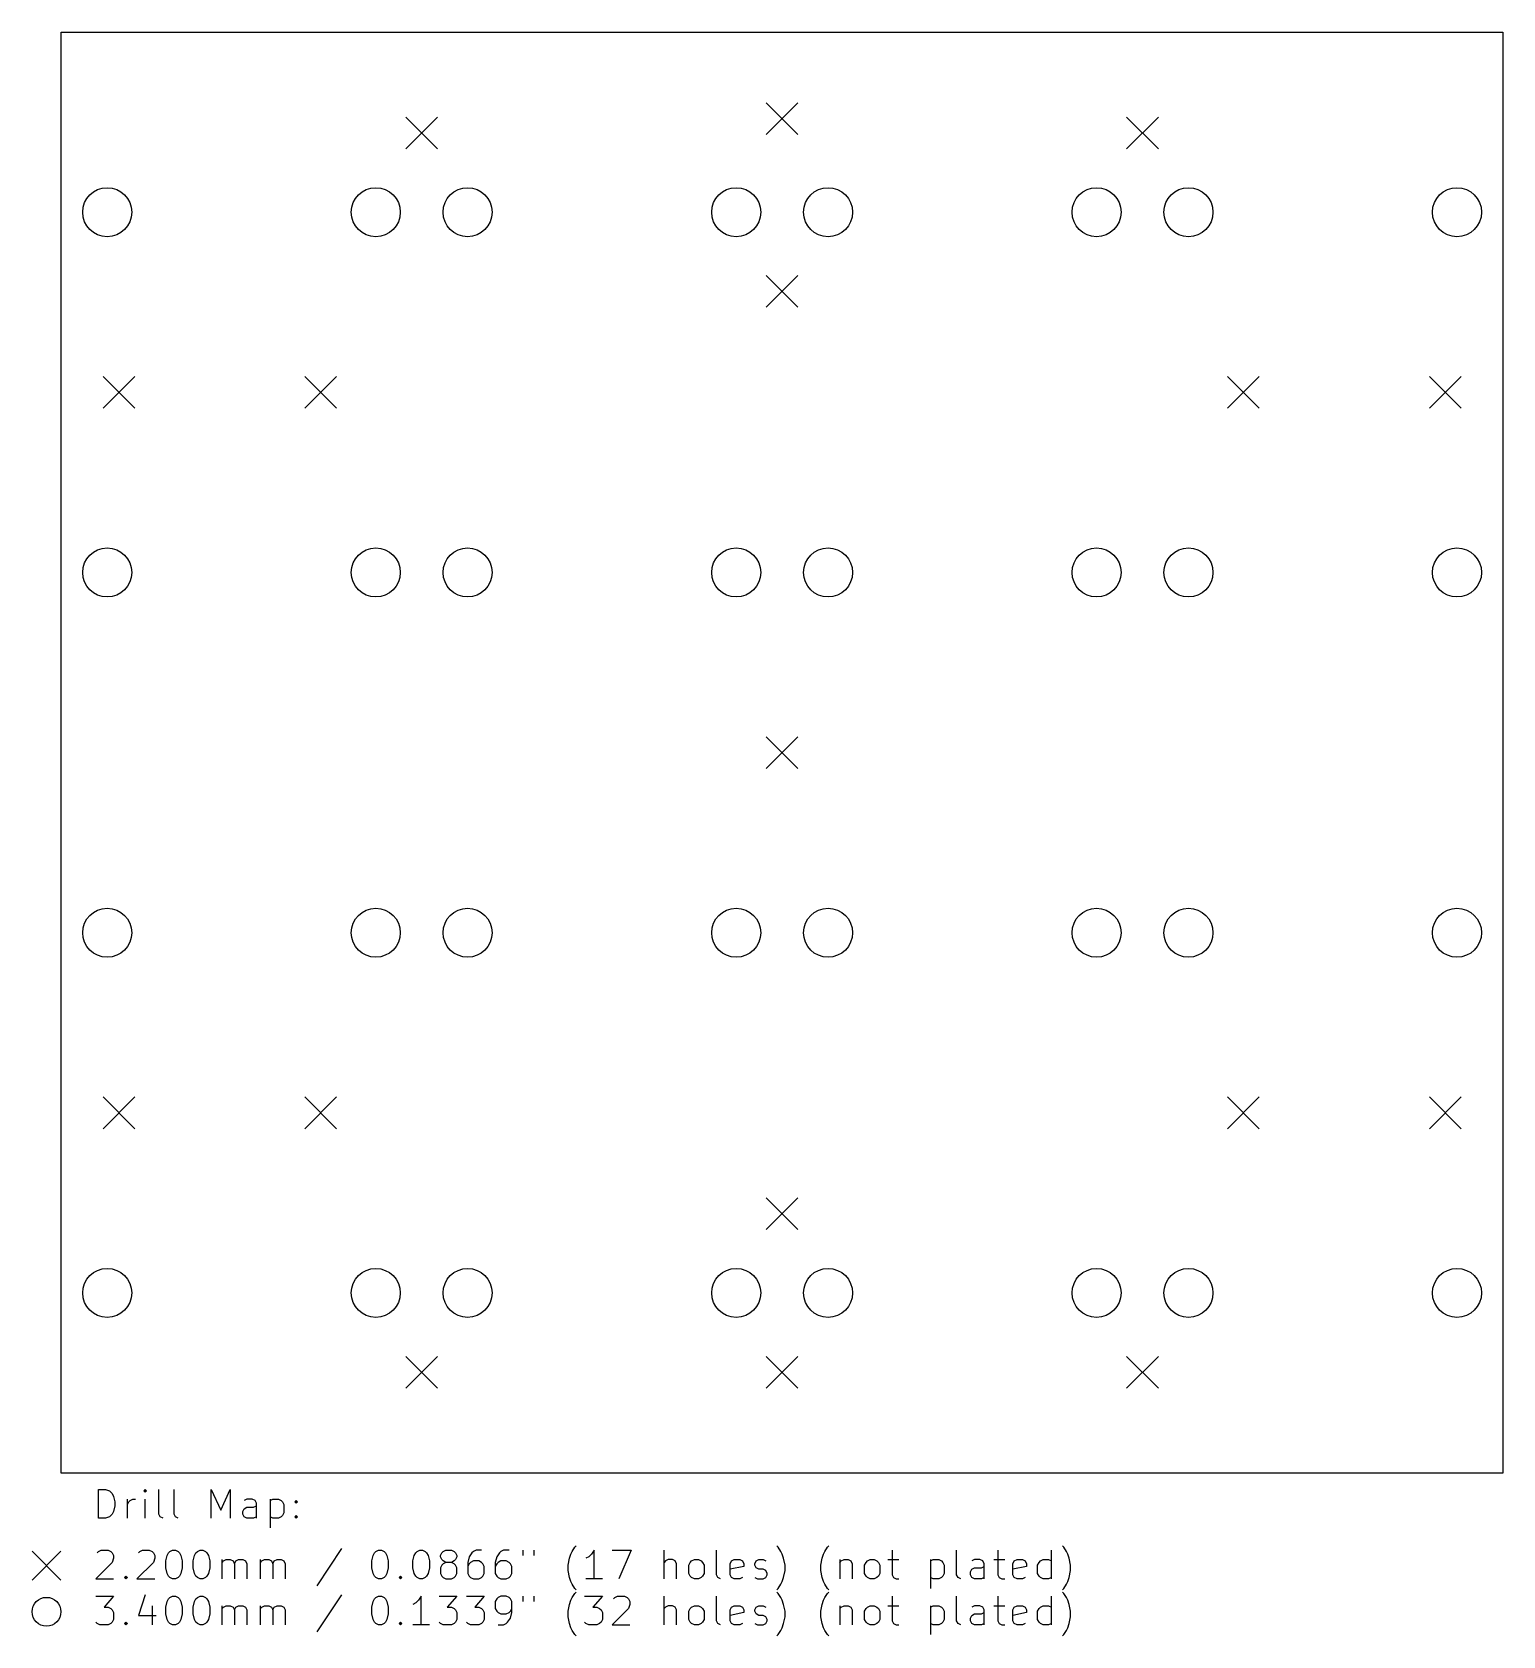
# Model space of a CAD drawing. Extents: x -2 to 100, y -111 to 0.
import ezdxf

# ---------------------------------------------------------------- set-up
doc = ezdxf.new("R2010")
doc.units = 0
doc.layers.add('BLACK', color=7, linetype='CONTINUOUS')

msp = doc.modelspace()

# ---------------------------------------------------------------- linework, layer by layer
at = {"layer": 'BLACK', "linetype": 'CONTINUOUS'}
for p, q in [((0, 0), (100, 0)), ((0, -100), (0, 0)), ((100, 0), (100, -100)), ((48.9, -4.9), (51.1, -7.1)), ((51.1, -4.9), (48.9, -7.1)), ((23.9, -5.9), (26.1, -8.1)), ((26.1, -5.9), (23.9, -8.1)), ((73.9, -5.9), (76.1, -8.1)), ((76.1, -5.9), (73.9, -8.1)), ((48.9, -16.9), (51.1, -19.1)), ((51.1, -16.9), (48.9, -19.1)), ((2.9, -23.9), (5.1, -26.1)), ((5.1, -23.9), (2.9, -26.1)), ((16.9, -23.9), (19.1, -26.1)), ((19.1, -23.9), (16.9, -26.1)), ((80.9, -23.9), (83.1, -26.1)), ((83.1, -23.9), (80.9, -26.1)), ((94.9, -23.9), (97.1, -26.1)), ((97.1, -23.9), (94.9, -26.1)), ((48.9, -48.9), (51.1, -51.1)), ((51.1, -48.9), (48.9, -51.1)), ((2.9, -73.9), (5.1, -76.1)), ((5.1, -73.9), (2.9, -76.1)), ((16.9, -73.9), (19.1, -76.1)), ((19.1, -73.9), (16.9, -76.1)), ((80.9, -73.9), (83.1, -76.1)), ((83.1, -73.9), (80.9, -76.1)), ((94.9, -73.9), (97.1, -76.1)), ((97.1, -73.9), (94.9, -76.1)), ((48.9, -80.9), (51.1, -83.1)), ((51.1, -80.9), (48.9, -83.1)), ((23.9, -91.9), (26.1, -94.1)), ((26.1, -91.9), (23.9, -94.1)), ((48.9, -91.9), (51.1, -94.1)), ((51.1, -91.9), (48.9, -94.1)), ((73.9, -91.9), (76.1, -94.1)), ((76.1, -91.9), (73.9, -94.1)), ((100, -100), (0, -100)), ((2.582768, -103.139838), (2.582768, -101.139838)), ((2.582768, -101.139838), (3.058958, -101.139838)), ((3.058958, -101.139838), (3.344673, -101.235076)), ((3.344673, -101.235076), (3.535149, -101.425552)), ((5.820863, -101.139838), (5.725625, -101.235076)), ((5.725625, -101.235076), (5.820863, -101.330314)), ((5.916101, -101.235076), (5.820863, -101.139838)), ((5.820863, -101.139838), (5.820863, -101.330314)), ((5.820863, -101.330314), (5.916101, -101.235076)), ((6.773244, -102.854123), (6.773244, -101.139838)), ((7.820863, -102.854123), (7.820863, -101.139838)), ((10.392292, -103.139838), (10.392292, -101.139838)), ((10.392292, -101.139838), (11.058959, -102.568409)), ((11.058959, -102.568409), (11.725625, -101.139838)), ((11.725625, -101.139838), (11.725625, -103.139838)), ((3.535149, -101.425552), (3.630387, -101.616028)), ((3.630387, -101.616028), (3.725625, -101.99698)), ((3.725625, -102.282695), (3.630387, -102.663647)), ((3.725625, -101.99698), (3.725625, -102.282695)), ((4.582768, -103.139838), (4.582768, -101.806504)), ((4.582768, -102.187457), (4.678006, -101.99698)), ((4.678006, -101.99698), (4.773244, -101.901742)), ((4.773244, -101.901742), (4.96372, -101.806504)), ((4.96372, -101.806504), (5.154197, -101.806504)), ((5.820863, -103.139838), (5.820863, -101.806504)), ((12.868482, -101.806504), (12.678006, -101.901742)), ((12.678006, -102.473171), (12.868482, -102.377933)), ((13.249435, -101.806504), (12.868482, -101.806504)), ((12.868482, -102.377933), (13.344673, -102.377933)), ((13.439911, -101.901742), (13.249435, -101.806504)), ((13.344673, -102.377933), (13.535149, -102.282695)), ((13.535149, -102.092219), (13.439911, -101.901742)), ((13.535149, -103.139838), (13.535149, -102.092219)), ((14.48753, -101.806504), (14.48753, -103.806504)), ((14.48753, -101.901742), (14.678006, -101.806504)), ((14.678006, -101.806504), (15.058959, -101.806504)), ((15.058959, -101.806504), (15.249435, -101.901742)), ((15.249435, -101.901742), (15.344673, -101.99698)), ((15.344673, -101.99698), (15.439911, -102.187457)), ((15.439911, -102.187457), (15.439911, -102.758885)), ((16.201816, -101.99698), (16.297054, -101.901742)), ((16.297054, -102.092219), (16.201816, -101.99698)), ((16.297054, -101.901742), (16.392292, -101.99698)), ((16.297054, -101.901742), (16.297054, -102.092219)), ((16.392292, -101.99698), (16.297054, -102.092219)), ((3.058958, -103.139838), (2.582768, -103.139838)), ((3.344673, -103.0446), (3.058958, -103.139838)), ((3.535149, -102.854123), (3.344673, -103.0446)), ((3.630387, -102.663647), (3.535149, -102.854123)), ((6.868482, -103.0446), (6.773244, -102.854123)), ((7.058958, -103.139838), (6.868482, -103.0446)), ((7.916101, -103.0446), (7.820863, -102.854123)), ((8.106577, -103.139838), (7.916101, -103.0446)), ((12.582768, -102.663647), (12.678006, -102.473171)), ((12.582768, -102.854123), (12.582768, -102.663647)), ((12.678006, -103.0446), (12.582768, -102.854123)), ((12.868482, -103.139838), (12.678006, -103.0446)), ((13.344673, -103.139838), (12.868482, -103.139838)), ((13.535149, -103.0446), (13.344673, -103.139838)), ((14.678006, -103.139838), (14.48753, -103.0446)), ((15.058959, -103.139838), (14.678006, -103.139838)), ((15.249435, -103.0446), (15.058959, -103.139838)), ((15.344673, -102.949361), (15.249435, -103.0446)), ((15.439911, -102.758885), (15.344673, -102.949361)), ((16.201816, -103.0446), (16.297054, -102.949361)), ((16.297054, -103.139838), (16.201816, -103.0446)), ((16.297054, -102.949361), (16.392292, -103.0446)), ((16.297054, -102.949361), (16.297054, -103.139838)), ((16.392292, -103.0446), (16.297054, -103.139838)), ((-2.025, -105.425), (-0.025, -107.425)), ((-0.025, -105.425), (-2.025, -107.425)), ((2.48753, -105.530314), (2.582768, -105.435076)), ((2.582768, -105.435076), (2.773244, -105.339838)), ((2.773244, -105.339838), (3.249435, -105.339838)), ((3.249435, -105.339838), (3.439911, -105.435076)), ((3.439911, -105.435076), (3.535149, -105.530314)), ((3.535149, -105.530314), (3.630387, -105.72079)), ((3.630387, -105.72079), (3.630387, -105.911266)), ((5.344673, -105.530314), (5.439911, -105.435076)), ((5.439911, -105.435076), (5.630387, -105.339838)), ((5.630387, -105.339838), (6.106578, -105.339838)), ((6.106578, -105.339838), (6.297054, -105.435076)), ((6.297054, -105.435076), (6.392292, -105.530314)), ((6.392292, -105.530314), (6.48753, -105.72079)), ((6.48753, -105.72079), (6.48753, -105.911266)), ((7.249435, -106.101742), (7.344673, -105.72079)), ((7.344673, -105.72079), (7.439911, -105.530314)), ((7.439911, -105.530314), (7.535149, -105.435076)), ((7.535149, -105.435076), (7.725625, -105.339838)), ((7.725625, -105.339838), (7.916102, -105.339838)), ((7.916102, -105.339838), (8.106578, -105.435076)), ((8.106578, -105.435076), (8.201816, -105.530314)), ((8.201816, -105.530314), (8.297054, -105.72079)), ((8.297054, -105.72079), (8.392292, -106.101742)), ((9.154197, -106.101742), (9.249435, -105.72079)), ((9.249435, -105.72079), (9.344673, -105.530314)), ((9.344673, -105.530314), (9.439911, -105.435076)), ((9.439911, -105.435076), (9.630387, -105.339838)), ((9.630387, -105.339838), (9.820864, -105.339838)), ((9.820864, -105.339838), (10.01134, -105.435076)), ((10.01134, -105.435076), (10.106578, -105.530314)), ((10.106578, -105.530314), (10.201816, -105.72079)), ((10.201816, -105.72079), (10.297054, -106.101742)), ((19.439912, -105.2446), (17.725627, -107.816028)), ((21.535151, -106.101742), (21.630389, -105.72079)), ((21.630389, -105.72079), (21.725627, -105.530314)), ((21.725627, -105.530314), (21.820865, -105.435076)), ((21.820865, -105.435076), (22.011341, -105.339838)), ((22.011341, -105.339838), (22.201818, -105.339838)), ((22.201818, -105.339838), (22.392294, -105.435076)), ((22.392294, -105.435076), (22.487532, -105.530314)), ((22.487532, -105.530314), (22.58277, -105.72079)), ((22.58277, -105.72079), (22.678008, -106.101742)), ((24.392294, -106.101742), (24.487532, -105.72079)), ((24.487532, -105.72079), (24.58277, -105.530314)), ((24.58277, -105.530314), (24.678008, -105.435076)), ((24.678008, -105.435076), (24.868484, -105.339838)), ((24.868484, -105.339838), (25.058961, -105.339838)), ((25.058961, -105.339838), (25.249437, -105.435076)), ((25.249437, -105.435076), (25.344675, -105.530314)), ((25.344675, -105.530314), (25.439913, -105.72079)), ((25.439913, -105.72079), (25.535151, -106.101742)), ((26.297056, -105.72079), (26.392294, -105.530314)), ((26.297056, -105.816028), (26.297056, -105.72079)), ((26.392294, -105.530314), (26.487532, -105.435076)), ((26.487532, -105.435076), (26.678008, -105.339838)), ((26.678008, -105.339838), (27.058961, -105.339838)), ((27.058961, -105.339838), (27.249437, -105.435076)), ((27.249437, -105.435076), (27.344675, -105.530314)), ((27.344675, -105.530314), (27.439913, -105.72079)), ((27.439913, -105.72079), (27.439913, -105.816028)), ((28.487532, -105.530314), (28.297056, -105.816028)), ((28.58277, -105.435076), (28.487532, -105.530314)), ((28.773246, -105.339838), (28.58277, -105.435076)), ((29.154199, -105.339838), (28.773246, -105.339838)), ((30.392294, -105.530314), (30.201818, -105.816028)), ((30.487532, -105.435076), (30.392294, -105.530314)), ((30.678008, -105.339838), (30.487532, -105.435076)), ((31.058961, -105.339838), (30.678008, -105.339838)), ((32.011342, -105.339838), (32.011342, -105.72079)), ((32.773247, -105.339838), (32.773247, -105.72079)), ((35.249438, -105.911266), (35.344676, -105.625552)), ((35.344676, -105.625552), (35.439914, -105.435076)), ((35.439914, -105.435076), (35.63039, -105.149361)), ((35.63039, -105.149361), (35.725629, -105.054123)), ((36.773247, -105.625552), (36.582771, -105.816028)), ((36.963723, -105.339838), (36.773247, -105.625552)), ((36.963723, -107.339838), (36.963723, -105.339838)), ((38.201819, -105.339838), (39.535152, -105.339838)), ((39.535152, -105.339838), (38.678009, -107.339838)), ((41.820867, -107.339838), (41.820867, -105.339838)), ((45.439915, -107.054123), (45.439915, -105.339838)), ((49.72563, -105.149361), (49.630392, -105.054123)), ((49.916106, -105.435076), (49.72563, -105.149361)), ((50.011344, -105.625552), (49.916106, -105.435076)), ((50.106582, -105.911266), (50.011344, -105.625552)), ((52.773249, -105.911266), (52.868487, -105.625552)), ((52.868487, -105.625552), (52.963725, -105.435076)), ((52.963725, -105.435076), (53.154201, -105.149361)), ((53.154201, -105.149361), (53.24944, -105.054123)), ((57.630392, -105.339838), (57.630392, -107.054123)), ((62.106583, -107.054123), (62.106583, -105.339838)), ((64.963726, -105.339838), (64.963726, -107.054123)), ((68.678012, -107.339838), (68.678012, -105.339838)), ((69.535155, -105.149361), (69.439917, -105.054123)), ((69.725631, -105.435076), (69.535155, -105.149361)), ((69.820869, -105.625552), (69.725631, -105.435076)), ((69.916107, -105.911266), (69.820869, -105.625552)), ((3.535149, -106.19698), (2.392292, -107.339838)), ((3.630387, -105.911266), (3.535149, -106.19698)), ((6.392292, -106.19698), (5.249435, -107.339838)), ((6.48753, -105.911266), (6.392292, -106.19698)), ((7.249435, -106.577933), (7.249435, -106.101742)), ((7.344673, -106.958885), (7.249435, -106.577933)), ((8.392292, -106.577933), (8.297054, -106.958885)), ((8.392292, -106.101742), (8.392292, -106.577933)), ((9.154197, -106.577933), (9.154197, -106.101742)), ((9.249435, -106.958885), (9.154197, -106.577933)), ((10.297054, -106.577933), (10.201816, -106.958885)), ((10.297054, -106.101742), (10.297054, -106.577933)), ((11.154197, -107.339838), (11.154197, -106.006504)), ((11.154197, -106.19698), (11.249435, -106.101742)), ((11.249435, -106.101742), (11.439911, -106.006504)), ((11.439911, -106.006504), (11.725626, -106.006504)), ((11.725626, -106.006504), (11.916102, -106.101742)), ((11.916102, -106.101742), (12.01134, -106.292219)), ((12.01134, -106.292219), (12.106578, -106.101742)), ((12.01134, -106.292219), (12.01134, -107.339838)), ((12.106578, -106.101742), (12.297054, -106.006504)), ((12.297054, -106.006504), (12.582768, -106.006504)), ((12.582768, -106.006504), (12.773245, -106.101742)), ((12.773245, -106.101742), (12.868483, -106.292219)), ((12.868483, -106.292219), (12.868483, -107.339838)), ((13.820864, -107.339838), (13.820864, -106.006504)), ((13.820864, -106.19698), (13.916102, -106.101742)), ((13.916102, -106.101742), (14.106578, -106.006504)), ((14.106578, -106.006504), (14.392293, -106.006504)), ((14.392293, -106.006504), (14.582769, -106.101742)), ((14.582769, -106.101742), (14.678007, -106.292219)), ((14.678007, -106.292219), (14.773245, -106.101742)), ((14.678007, -106.292219), (14.678007, -107.339838)), ((14.773245, -106.101742), (14.963721, -106.006504)), ((14.963721, -106.006504), (15.249435, -106.006504)), ((15.249435, -106.006504), (15.439912, -106.101742)), ((15.439912, -106.101742), (15.53515, -106.292219)), ((15.53515, -106.292219), (15.53515, -107.339838)), ((21.535151, -106.577933), (21.535151, -106.101742)), ((21.630389, -106.958885), (21.535151, -106.577933)), ((22.678008, -106.577933), (22.58277, -106.958885)), ((22.678008, -106.101742), (22.678008, -106.577933)), ((24.392294, -106.577933), (24.392294, -106.101742)), ((24.487532, -106.958885), (24.392294, -106.577933)), ((25.535151, -106.577933), (25.439913, -106.958885)), ((25.535151, -106.101742), (25.535151, -106.577933)), ((26.392294, -106.006504), (26.297056, -105.816028)), ((26.392294, -106.387457), (26.297056, -106.577933)), ((26.297056, -106.577933), (26.297056, -106.958885)), ((26.487532, -106.101742), (26.392294, -106.006504)), ((26.487532, -106.292219), (26.392294, -106.387457)), ((26.678008, -106.19698), (26.487532, -106.101742)), ((26.678008, -106.19698), (26.487532, -106.292219)), ((27.058961, -106.19698), (26.678008, -106.19698)), ((27.249437, -106.101742), (27.058961, -106.19698)), ((27.249437, -106.292219), (27.058961, -106.19698)), ((27.344675, -106.006504), (27.249437, -106.101742)), ((27.344675, -106.387457), (27.249437, -106.292219)), ((27.439913, -105.816028), (27.344675, -106.006504)), ((27.439913, -106.577933), (27.344675, -106.387457)), ((27.439913, -106.958885), (27.439913, -106.577933)), ((28.297056, -105.816028), (28.201818, -106.19698)), ((28.201818, -106.19698), (28.201818, -106.958885)), ((28.297056, -106.292219), (28.201818, -106.482695)), ((28.392294, -106.19698), (28.297056, -106.292219)), ((28.58277, -106.101742), (28.392294, -106.19698)), ((28.963723, -106.101742), (28.58277, -106.101742)), ((29.154199, -106.19698), (28.963723, -106.101742)), ((29.249437, -106.292219), (29.154199, -106.19698)), ((29.344675, -106.482695), (29.249437, -106.292219)), ((29.344675, -106.958885), (29.344675, -106.482695)), ((30.201818, -105.816028), (30.10658, -106.19698)), ((30.10658, -106.19698), (30.10658, -106.958885)), ((30.201818, -106.292219), (30.10658, -106.482695)), ((30.297056, -106.19698), (30.201818, -106.292219)), ((30.487532, -106.101742), (30.297056, -106.19698)), ((30.868485, -106.101742), (30.487532, -106.101742)), ((31.058961, -106.19698), (30.868485, -106.101742)), ((31.154199, -106.292219), (31.058961, -106.19698)), ((31.249437, -106.482695), (31.154199, -106.292219)), ((31.249437, -106.958885), (31.249437, -106.482695)), ((35.1542, -106.387457), (35.249438, -105.911266)), ((35.1542, -106.768409), (35.1542, -106.387457)), ((35.249438, -107.2446), (35.1542, -106.768409)), ((36.582771, -105.816028), (36.392295, -105.911266)), ((41.916105, -106.101742), (41.820867, -106.19698)), ((42.106581, -106.006504), (41.916105, -106.101742)), ((42.392296, -106.006504), (42.106581, -106.006504)), ((42.582772, -106.101742), (42.392296, -106.006504)), ((42.67801, -106.292219), (42.582772, -106.101742)), ((42.67801, -107.339838), (42.67801, -106.292219)), ((43.535153, -106.387457), (43.630391, -106.19698)), ((43.535153, -106.958885), (43.535153, -106.387457)), ((43.630391, -106.19698), (43.725629, -106.101742)), ((43.725629, -106.101742), (43.916105, -106.006504)), ((43.916105, -106.006504), (44.20182, -106.006504)), ((44.20182, -106.006504), (44.392296, -106.101742)), ((44.392296, -106.101742), (44.487534, -106.19698)), ((44.487534, -106.19698), (44.582772, -106.387457)), ((44.582772, -106.387457), (44.582772, -106.958885)), ((46.392296, -106.292219), (46.487534, -106.101742)), ((46.392296, -107.054123), (46.392296, -106.292219)), ((47.344677, -106.482695), (46.392296, -106.673171)), ((46.487534, -106.101742), (46.67801, -106.006504)), ((46.67801, -106.006504), (47.058963, -106.006504)), ((47.058963, -106.006504), (47.249439, -106.101742)), ((47.249439, -106.101742), (47.344677, -106.292219)), ((47.344677, -106.292219), (47.344677, -106.482695)), ((48.106582, -106.292219), (48.20182, -106.101742)), ((48.106582, -106.387457), (48.106582, -106.292219)), ((48.20182, -106.577933), (48.106582, -106.387457)), ((48.20182, -106.101742), (48.392296, -106.006504)), ((48.392296, -106.673171), (48.20182, -106.577933)), ((48.392296, -106.006504), (48.67801, -106.006504)), ((48.67801, -106.673171), (48.392296, -106.673171)), ((48.67801, -106.006504), (48.868487, -106.101742)), ((48.868487, -106.768409), (48.67801, -106.673171)), ((48.963725, -106.958885), (48.868487, -106.768409)), ((50.20182, -106.387457), (50.106582, -105.911266)), ((50.106582, -107.2446), (50.20182, -106.768409)), ((50.20182, -106.768409), (50.20182, -106.387457)), ((52.678011, -106.387457), (52.773249, -105.911266)), ((52.678011, -106.768409), (52.678011, -106.387457)), ((52.773249, -107.2446), (52.678011, -106.768409)), ((54.011344, -106.006504), (54.011344, -107.339838)), ((54.011344, -106.19698), (54.106582, -106.101742)), ((54.106582, -106.101742), (54.297058, -106.006504)), ((54.297058, -106.006504), (54.582773, -106.006504)), ((54.582773, -106.006504), (54.773249, -106.101742)), ((54.773249, -106.101742), (54.868487, -106.292219)), ((54.868487, -106.292219), (54.868487, -107.339838)), ((55.72563, -106.387457), (55.820868, -106.19698)), ((55.72563, -106.958885), (55.72563, -106.387457)), ((55.820868, -106.19698), (55.916106, -106.101742)), ((55.916106, -106.101742), (56.106582, -106.006504)), ((56.106582, -106.006504), (56.392297, -106.006504)), ((56.392297, -106.006504), (56.582773, -106.101742)), ((56.582773, -106.101742), (56.678011, -106.19698)), ((56.678011, -106.19698), (56.773249, -106.387457)), ((56.773249, -106.387457), (56.773249, -106.958885)), ((57.344678, -106.006504), (58.106582, -106.006504)), ((60.297059, -106.006504), (60.297059, -108.006504)), ((60.297059, -106.101742), (60.487535, -106.006504)), ((60.487535, -106.006504), (60.868488, -106.006504)), ((60.868488, -106.006504), (61.058964, -106.101742)), ((61.058964, -106.101742), (61.154202, -106.19698)), ((61.154202, -106.19698), (61.24944, -106.387457)), ((61.24944, -106.387457), (61.24944, -106.958885)), ((63.058964, -106.863647), (63.154202, -106.673171)), ((63.344678, -106.006504), (63.154202, -106.101742)), ((63.154202, -106.673171), (63.344678, -106.577933)), ((63.725631, -106.006504), (63.344678, -106.006504)), ((63.344678, -106.577933), (63.820869, -106.577933)), ((63.916107, -106.101742), (63.725631, -106.006504)), ((63.820869, -106.577933), (64.011345, -106.482695)), ((64.011345, -106.292219), (63.916107, -106.101742)), ((64.011345, -107.339838), (64.011345, -106.292219)), ((64.678012, -106.006504), (65.439916, -106.006504)), ((66.011345, -106.292219), (66.106583, -106.101742)), ((66.011345, -107.054123), (66.011345, -106.292219)), ((66.963726, -106.482695), (66.011345, -106.673171)), ((66.106583, -106.101742), (66.297059, -106.006504)), ((66.297059, -106.006504), (66.678012, -106.006504)), ((66.678012, -106.006504), (66.868488, -106.101742)), ((66.868488, -106.101742), (66.963726, -106.292219)), ((66.963726, -106.292219), (66.963726, -106.482695)), ((67.725631, -106.387457), (67.820869, -106.19698)), ((67.725631, -106.958885), (67.725631, -106.387457)), ((67.820869, -106.19698), (67.916107, -106.101742)), ((67.916107, -106.101742), (68.106583, -106.006504)), ((68.106583, -106.006504), (68.487536, -106.006504)), ((68.487536, -106.006504), (68.678012, -106.101742)), ((70.011345, -106.387457), (69.916107, -105.911266)), ((69.916107, -107.2446), (70.011345, -106.768409)), ((70.011345, -106.768409), (70.011345, -106.387457)), ((2.392292, -107.339838), (3.630387, -107.339838)), ((4.392292, -107.2446), (4.48753, -107.149361)), ((4.48753, -107.339838), (4.392292, -107.2446)), ((4.48753, -107.149361), (4.582768, -107.2446)), ((4.48753, -107.149361), (4.48753, -107.339838)), ((4.582768, -107.2446), (4.48753, -107.339838)), ((5.249435, -107.339838), (6.48753, -107.339838)), ((7.439911, -107.149361), (7.344673, -106.958885)), ((7.535149, -107.2446), (7.439911, -107.149361)), ((7.725625, -107.339838), (7.535149, -107.2446)), ((7.916102, -107.339838), (7.725625, -107.339838)), ((8.106578, -107.2446), (7.916102, -107.339838)), ((8.201816, -107.149361), (8.106578, -107.2446)), ((8.297054, -106.958885), (8.201816, -107.149361)), ((9.344673, -107.149361), (9.249435, -106.958885)), ((9.439911, -107.2446), (9.344673, -107.149361)), ((9.630387, -107.339838), (9.439911, -107.2446)), ((9.820864, -107.339838), (9.630387, -107.339838)), ((10.01134, -107.2446), (9.820864, -107.339838)), ((10.106578, -107.149361), (10.01134, -107.2446)), ((10.201816, -106.958885), (10.106578, -107.149361)), ((21.725627, -107.149361), (21.630389, -106.958885)), ((21.820865, -107.2446), (21.725627, -107.149361)), ((22.011341, -107.339838), (21.820865, -107.2446)), ((22.201818, -107.339838), (22.011341, -107.339838)), ((22.392294, -107.2446), (22.201818, -107.339838)), ((22.487532, -107.149361), (22.392294, -107.2446)), ((22.58277, -106.958885), (22.487532, -107.149361)), ((23.439913, -107.2446), (23.535151, -107.149361)), ((23.535151, -107.339838), (23.439913, -107.2446)), ((23.535151, -107.149361), (23.630389, -107.2446)), ((23.535151, -107.149361), (23.535151, -107.339838)), ((23.630389, -107.2446), (23.535151, -107.339838)), ((24.58277, -107.149361), (24.487532, -106.958885)), ((24.678008, -107.2446), (24.58277, -107.149361)), ((24.868484, -107.339838), (24.678008, -107.2446)), ((25.058961, -107.339838), (24.868484, -107.339838)), ((25.249437, -107.2446), (25.058961, -107.339838)), ((25.344675, -107.149361), (25.249437, -107.2446)), ((25.439913, -106.958885), (25.344675, -107.149361)), ((26.297056, -106.958885), (26.392294, -107.149361)), ((26.392294, -107.149361), (26.487532, -107.2446)), ((26.487532, -107.2446), (26.678008, -107.339838)), ((26.678008, -107.339838), (27.058961, -107.339838)), ((27.058961, -107.339838), (27.249437, -107.2446)), ((27.249437, -107.2446), (27.344675, -107.149361)), ((27.344675, -107.149361), (27.439913, -106.958885)), ((28.201818, -106.958885), (28.297056, -107.149361)), ((28.297056, -107.149361), (28.392294, -107.2446)), ((28.392294, -107.2446), (28.58277, -107.339838)), ((28.58277, -107.339838), (28.963723, -107.339838)), ((28.963723, -107.339838), (29.154199, -107.2446)), ((29.154199, -107.2446), (29.249437, -107.149361)), ((29.249437, -107.149361), (29.344675, -106.958885)), ((30.10658, -106.958885), (30.201818, -107.149361)), ((30.201818, -107.149361), (30.297056, -107.2446)), ((30.297056, -107.2446), (30.487532, -107.339838)), ((30.487532, -107.339838), (30.868485, -107.339838)), ((30.868485, -107.339838), (31.058961, -107.2446)), ((31.058961, -107.2446), (31.154199, -107.149361)), ((31.154199, -107.149361), (31.249437, -106.958885)), ((35.344676, -107.530314), (35.249438, -107.2446)), ((35.439914, -107.72079), (35.344676, -107.530314)), ((35.63039, -108.006504), (35.439914, -107.72079)), ((37.535152, -107.339838), (36.392295, -107.339838)), ((43.630391, -107.149361), (43.535153, -106.958885)), ((43.725629, -107.2446), (43.630391, -107.149361)), ((43.916105, -107.339838), (43.725629, -107.2446)), ((44.20182, -107.339838), (43.916105, -107.339838)), ((44.392296, -107.2446), (44.20182, -107.339838)), ((44.487534, -107.149361), (44.392296, -107.2446)), ((44.582772, -106.958885), (44.487534, -107.149361)), ((45.535153, -107.2446), (45.439915, -107.054123)), ((45.725629, -107.339838), (45.535153, -107.2446)), ((46.487534, -107.2446), (46.392296, -107.054123)), ((46.67801, -107.339838), (46.487534, -107.2446)), ((47.058963, -107.339838), (46.67801, -107.339838)), ((47.249439, -107.2446), (47.058963, -107.339838)), ((48.106582, -107.2446), (48.297058, -107.339838)), ((48.297058, -107.339838), (48.67801, -107.339838)), ((48.67801, -107.339838), (48.868487, -107.2446)), ((48.868487, -107.2446), (48.963725, -107.054123)), ((48.963725, -107.054123), (48.963725, -106.958885)), ((49.72563, -108.006504), (49.916106, -107.72079)), ((49.916106, -107.72079), (50.011344, -107.530314)), ((50.011344, -107.530314), (50.106582, -107.2446)), ((52.868487, -107.530314), (52.773249, -107.2446)), ((52.963725, -107.72079), (52.868487, -107.530314)), ((53.154201, -108.006504), (52.963725, -107.72079)), ((55.820868, -107.149361), (55.72563, -106.958885)), ((55.916106, -107.2446), (55.820868, -107.149361)), ((56.106582, -107.339838), (55.916106, -107.2446)), ((56.392297, -107.339838), (56.106582, -107.339838)), ((56.582773, -107.2446), (56.392297, -107.339838)), ((56.678011, -107.149361), (56.582773, -107.2446)), ((56.773249, -106.958885), (56.678011, -107.149361)), ((57.630392, -107.054123), (57.72563, -107.2446)), ((57.72563, -107.2446), (57.916106, -107.339838)), ((57.916106, -107.339838), (58.106582, -107.339838)), ((60.487535, -107.339838), (60.297059, -107.2446)), ((60.868488, -107.339838), (60.487535, -107.339838)), ((61.058964, -107.2446), (60.868488, -107.339838)), ((61.154202, -107.149361), (61.058964, -107.2446)), ((61.24944, -106.958885), (61.154202, -107.149361)), ((62.201821, -107.2446), (62.106583, -107.054123)), ((62.392297, -107.339838), (62.201821, -107.2446)), ((63.058964, -107.054123), (63.058964, -106.863647)), ((63.154202, -107.2446), (63.058964, -107.054123)), ((63.344678, -107.339838), (63.154202, -107.2446)), ((63.820869, -107.339838), (63.344678, -107.339838)), ((64.011345, -107.2446), (63.820869, -107.339838)), ((64.963726, -107.054123), (65.058964, -107.2446)), ((65.058964, -107.2446), (65.24944, -107.339838)), ((65.24944, -107.339838), (65.439916, -107.339838)), ((66.106583, -107.2446), (66.011345, -107.054123)), ((66.297059, -107.339838), (66.106583, -107.2446)), ((66.678012, -107.339838), (66.297059, -107.339838)), ((66.868488, -107.2446), (66.678012, -107.339838)), ((67.820869, -107.149361), (67.725631, -106.958885)), ((67.916107, -107.2446), (67.820869, -107.149361)), ((68.106583, -107.339838), (67.916107, -107.2446)), ((68.487536, -107.339838), (68.106583, -107.339838)), ((68.678012, -107.2446), (68.487536, -107.339838)), ((69.535155, -108.006504), (69.725631, -107.72079)), ((69.725631, -107.72079), (69.820869, -107.530314)), ((69.820869, -107.530314), (69.916107, -107.2446)), ((2.392292, -108.539838), (3.630387, -108.539838)), ((3.630387, -108.539838), (2.96372, -109.301742)), ((5.820863, -108.4446), (5.344673, -109.873171)), ((7.249435, -109.301742), (7.344673, -108.92079)), ((7.344673, -108.92079), (7.439911, -108.730314)), ((7.439911, -108.730314), (7.535149, -108.635076)), ((7.535149, -108.635076), (7.725625, -108.539838)), ((7.725625, -108.539838), (7.916102, -108.539838)), ((7.916102, -108.539838), (8.106578, -108.635076)), ((8.106578, -108.635076), (8.201816, -108.730314)), ((8.201816, -108.730314), (8.297054, -108.92079)), ((8.297054, -108.92079), (8.392292, -109.301742)), ((9.154197, -109.301742), (9.249435, -108.92079)), ((9.249435, -108.92079), (9.344673, -108.730314)), ((9.344673, -108.730314), (9.439911, -108.635076)), ((9.439911, -108.635076), (9.630387, -108.539838)), ((9.630387, -108.539838), (9.820864, -108.539838)), ((9.820864, -108.539838), (10.01134, -108.635076)), ((10.01134, -108.635076), (10.106578, -108.730314)), ((10.106578, -108.730314), (10.201816, -108.92079)), ((10.201816, -108.92079), (10.297054, -109.301742)), ((19.439912, -108.4446), (17.725627, -111.016028)), ((21.535151, -109.301742), (21.630389, -108.92079)), ((21.630389, -108.92079), (21.725627, -108.730314)), ((21.725627, -108.730314), (21.820865, -108.635076)), ((21.820865, -108.635076), (22.011341, -108.539838)), ((22.011341, -108.539838), (22.201818, -108.539838)), ((22.201818, -108.539838), (22.392294, -108.635076)), ((22.392294, -108.635076), (22.487532, -108.730314)), ((22.487532, -108.730314), (22.58277, -108.92079)), ((22.58277, -108.92079), (22.678008, -109.301742)), ((24.58277, -109.016028), (24.392294, -109.111266)), ((24.773246, -108.825552), (24.58277, -109.016028)), ((24.963722, -108.539838), (24.773246, -108.825552)), ((24.963722, -110.539838), (24.963722, -108.539838)), ((26.201818, -108.539838), (27.439913, -108.539838)), ((27.439913, -108.539838), (26.773246, -109.301742)), ((28.10658, -108.539838), (29.344675, -108.539838)), ((29.344675, -108.539838), (28.678008, -109.301742)), ((30.201818, -108.730314), (30.10658, -108.92079)), ((30.10658, -108.92079), (30.10658, -109.39698)), ((30.297056, -108.635076), (30.201818, -108.730314)), ((30.487532, -108.539838), (30.297056, -108.635076)), ((30.868485, -108.539838), (30.487532, -108.539838)), ((31.058961, -108.635076), (30.868485, -108.539838)), ((31.154199, -108.730314), (31.058961, -108.635076)), ((31.249437, -108.92079), (31.154199, -108.730314)), ((31.249437, -109.682695), (31.249437, -108.92079)), ((32.011342, -108.539838), (32.011342, -108.92079)), ((32.773247, -108.539838), (32.773247, -108.92079)), ((35.249438, -109.111266), (35.344676, -108.825552)), ((35.344676, -108.825552), (35.439914, -108.635076)), ((35.439914, -108.635076), (35.63039, -108.349361)), ((35.725629, -108.101742), (35.63039, -108.006504)), ((35.63039, -108.349361), (35.725629, -108.254123)), ((36.297057, -108.539838), (37.535152, -108.539838)), ((37.535152, -108.539838), (36.868485, -109.301742)), ((38.297057, -108.730314), (38.392295, -108.635076)), ((38.392295, -108.635076), (38.582771, -108.539838)), ((38.582771, -108.539838), (39.058962, -108.539838)), ((39.058962, -108.539838), (39.249438, -108.635076)), ((39.249438, -108.635076), (39.344676, -108.730314)), ((39.344676, -108.730314), (39.439914, -108.92079)), ((39.439914, -108.92079), (39.439914, -109.111266)), ((41.820867, -110.539838), (41.820867, -108.539838)), ((45.439915, -110.254123), (45.439915, -108.539838)), ((49.630392, -108.101742), (49.72563, -108.006504)), ((49.72563, -108.349361), (49.630392, -108.254123)), ((49.916106, -108.635076), (49.72563, -108.349361)), ((50.011344, -108.825552), (49.916106, -108.635076)), ((50.106582, -109.111266), (50.011344, -108.825552)), ((52.773249, -109.111266), (52.868487, -108.825552)), ((52.868487, -108.825552), (52.963725, -108.635076)), ((52.963725, -108.635076), (53.154201, -108.349361)), ((53.24944, -108.101742), (53.154201, -108.006504)), ((53.154201, -108.349361), (53.24944, -108.254123)), ((57.630392, -108.539838), (57.630392, -110.254123)), ((62.106583, -110.254123), (62.106583, -108.539838)), ((64.963726, -108.539838), (64.963726, -110.254123)), ((68.678012, -110.539838), (68.678012, -108.539838)), ((69.439917, -108.101742), (69.535155, -108.006504)), ((69.535155, -108.349361), (69.439917, -108.254123)), ((69.725631, -108.635076), (69.535155, -108.349361)), ((69.820869, -108.825552), (69.725631, -108.635076)), ((69.916107, -109.111266), (69.820869, -108.825552)), ((2.96372, -109.301742), (3.249435, -109.301742)), ((3.249435, -109.301742), (3.439911, -109.39698)), ((3.439911, -109.39698), (3.535149, -109.492219)), ((3.535149, -109.492219), (3.630387, -109.682695)), ((3.630387, -110.158885), (3.535149, -110.349361)), ((3.630387, -109.682695), (3.630387, -110.158885)), ((5.344673, -109.873171), (6.582768, -109.873171)), ((6.297054, -109.206504), (6.297054, -110.539838)), ((7.249435, -109.777933), (7.249435, -109.301742)), ((7.344673, -110.158885), (7.249435, -109.777933)), ((7.439911, -110.349361), (7.344673, -110.158885)), ((8.297054, -110.158885), (8.201816, -110.349361)), ((8.392292, -109.777933), (8.297054, -110.158885)), ((8.392292, -109.301742), (8.392292, -109.777933)), ((9.154197, -109.777933), (9.154197, -109.301742)), ((9.249435, -110.158885), (9.154197, -109.777933)), ((9.344673, -110.349361), (9.249435, -110.158885)), ((10.201816, -110.158885), (10.106578, -110.349361)), ((10.297054, -109.777933), (10.201816, -110.158885)), ((10.297054, -109.301742), (10.297054, -109.777933)), ((11.154197, -110.539838), (11.154197, -109.206504)), ((11.154197, -109.39698), (11.249435, -109.301742)), ((11.249435, -109.301742), (11.439911, -109.206504)), ((11.439911, -109.206504), (11.725626, -109.206504)), ((11.725626, -109.206504), (11.916102, -109.301742)), ((11.916102, -109.301742), (12.01134, -109.492219)), ((12.01134, -109.492219), (12.106578, -109.301742)), ((12.01134, -109.492219), (12.01134, -110.539838)), ((12.106578, -109.301742), (12.297054, -109.206504)), ((12.297054, -109.206504), (12.582768, -109.206504)), ((12.582768, -109.206504), (12.773245, -109.301742)), ((12.773245, -109.301742), (12.868483, -109.492219)), ((12.868483, -109.492219), (12.868483, -110.539838)), ((13.820864, -110.539838), (13.820864, -109.206504)), ((13.820864, -109.39698), (13.916102, -109.301742)), ((13.916102, -109.301742), (14.106578, -109.206504)), ((14.106578, -109.206504), (14.392293, -109.206504)), ((14.392293, -109.206504), (14.582769, -109.301742)), ((14.582769, -109.301742), (14.678007, -109.492219)), ((14.678007, -109.492219), (14.773245, -109.301742)), ((14.678007, -109.492219), (14.678007, -110.539838)), ((14.773245, -109.301742), (14.963721, -109.206504)), ((14.963721, -109.206504), (15.249435, -109.206504)), ((15.249435, -109.206504), (15.439912, -109.301742)), ((15.439912, -109.301742), (15.53515, -109.492219)), ((15.53515, -109.492219), (15.53515, -110.539838)), ((21.535151, -109.777933), (21.535151, -109.301742)), ((21.630389, -110.158885), (21.535151, -109.777933)), ((21.725627, -110.349361), (21.630389, -110.158885)), ((22.58277, -110.158885), (22.487532, -110.349361)), ((22.678008, -109.777933), (22.58277, -110.158885)), ((22.678008, -109.301742), (22.678008, -109.777933)), ((26.773246, -109.301742), (27.058961, -109.301742)), ((27.058961, -109.301742), (27.249437, -109.39698)), ((27.249437, -109.39698), (27.344675, -109.492219)), ((27.344675, -109.492219), (27.439913, -109.682695)), ((27.439913, -110.158885), (27.344675, -110.349361)), ((27.439913, -109.682695), (27.439913, -110.158885)), ((28.678008, -109.301742), (28.963723, -109.301742)), ((28.963723, -109.301742), (29.154199, -109.39698)), ((29.154199, -109.39698), (29.249437, -109.492219)), ((29.249437, -109.492219), (29.344675, -109.682695)), ((29.344675, -110.158885), (29.249437, -110.349361)), ((29.344675, -109.682695), (29.344675, -110.158885)), ((30.10658, -109.39698), (30.201818, -109.587457)), ((30.201818, -109.587457), (30.297056, -109.682695)), ((30.297056, -109.682695), (30.487532, -109.777933)), ((30.487532, -109.777933), (30.868485, -109.777933)), ((30.868485, -109.777933), (31.058961, -109.682695)), ((30.963723, -110.349361), (31.154199, -110.063647)), ((31.058961, -109.682695), (31.154199, -109.587457)), ((31.154199, -109.587457), (31.249437, -109.39698)), ((31.154199, -110.063647), (31.249437, -109.682695)), ((35.1542, -109.587457), (35.249438, -109.111266)), ((35.1542, -109.968409), (35.1542, -109.587457)), ((35.249438, -110.4446), (35.1542, -109.968409)), ((36.868485, -109.301742), (37.1542, -109.301742)), ((37.1542, -109.301742), (37.344676, -109.39698)), ((37.344676, -109.39698), (37.439914, -109.492219)), ((37.439914, -109.492219), (37.535152, -109.682695)), ((37.535152, -110.158885), (37.439914, -110.349361)), ((37.535152, -109.682695), (37.535152, -110.158885)), ((39.344676, -109.39698), (38.201819, -110.539838)), ((39.439914, -109.111266), (39.344676, -109.39698)), ((41.916105, -109.301742), (41.820867, -109.39698)), ((42.106581, -109.206504), (41.916105, -109.301742)), ((42.392296, -109.206504), (42.106581, -109.206504)), ((42.582772, -109.301742), (42.392296, -109.206504)), ((42.67801, -109.492219), (42.582772, -109.301742)), ((42.67801, -110.539838), (42.67801, -109.492219)), ((43.535153, -109.587457), (43.630391, -109.39698)), ((43.535153, -110.158885), (43.535153, -109.587457)), ((43.630391, -110.349361), (43.535153, -110.158885)), ((43.630391, -109.39698), (43.725629, -109.301742)), ((43.725629, -109.301742), (43.916105, -109.206504)), ((43.916105, -109.206504), (44.20182, -109.206504)), ((44.20182, -109.206504), (44.392296, -109.301742)), ((44.392296, -109.301742), (44.487534, -109.39698)), ((44.487534, -109.39698), (44.582772, -109.587457)), ((44.582772, -110.158885), (44.487534, -110.349361)), ((44.582772, -109.587457), (44.582772, -110.158885)), ((46.392296, -109.492219), (46.487534, -109.301742)), ((46.392296, -110.254123), (46.392296, -109.492219)), ((47.344677, -109.682695), (46.392296, -109.873171)), ((46.487534, -109.301742), (46.67801, -109.206504)), ((46.67801, -109.206504), (47.058963, -109.206504)), ((47.058963, -109.206504), (47.249439, -109.301742)), ((47.249439, -109.301742), (47.344677, -109.492219)), ((47.344677, -109.492219), (47.344677, -109.682695)), ((48.106582, -109.492219), (48.20182, -109.301742)), ((48.106582, -109.587457), (48.106582, -109.492219)), ((48.20182, -109.777933), (48.106582, -109.587457)), ((48.20182, -109.301742), (48.392296, -109.206504)), ((48.392296, -109.873171), (48.20182, -109.777933)), ((48.392296, -109.206504), (48.67801, -109.206504)), ((48.67801, -109.873171), (48.392296, -109.873171)), ((48.67801, -109.206504), (48.868487, -109.301742)), ((48.868487, -109.968409), (48.67801, -109.873171)), ((48.963725, -110.158885), (48.868487, -109.968409)), ((48.963725, -110.254123), (48.963725, -110.158885)), ((50.20182, -109.587457), (50.106582, -109.111266)), ((50.106582, -110.4446), (50.20182, -109.968409)), ((50.20182, -109.968409), (50.20182, -109.587457)), ((52.678011, -109.587457), (52.773249, -109.111266)), ((52.678011, -109.968409), (52.678011, -109.587457)), ((52.773249, -110.4446), (52.678011, -109.968409)), ((54.011344, -109.206504), (54.011344, -110.539838)), ((54.011344, -109.39698), (54.106582, -109.301742)), ((54.106582, -109.301742), (54.297058, -109.206504)), ((54.297058, -109.206504), (54.582773, -109.206504)), ((54.582773, -109.206504), (54.773249, -109.301742)), ((54.773249, -109.301742), (54.868487, -109.492219)), ((54.868487, -109.492219), (54.868487, -110.539838)), ((55.72563, -109.587457), (55.820868, -109.39698)), ((55.72563, -110.158885), (55.72563, -109.587457)), ((55.820868, -110.349361), (55.72563, -110.158885)), ((55.820868, -109.39698), (55.916106, -109.301742)), ((55.916106, -109.301742), (56.106582, -109.206504)), ((56.106582, -109.206504), (56.392297, -109.206504)), ((56.392297, -109.206504), (56.582773, -109.301742)), ((56.582773, -109.301742), (56.678011, -109.39698)), ((56.678011, -109.39698), (56.773249, -109.587457)), ((56.773249, -110.158885), (56.678011, -110.349361)), ((56.773249, -109.587457), (56.773249, -110.158885)), ((57.344678, -109.206504), (58.106582, -109.206504)), ((60.297059, -109.206504), (60.297059, -111.206504)), ((60.297059, -109.301742), (60.487535, -109.206504)), ((60.487535, -109.206504), (60.868488, -109.206504)), ((60.868488, -109.206504), (61.058964, -109.301742)), ((61.058964, -109.301742), (61.154202, -109.39698)), ((61.154202, -109.39698), (61.24944, -109.587457)), ((61.24944, -110.158885), (61.154202, -110.349361)), ((61.24944, -109.587457), (61.24944, -110.158885)), ((63.058964, -110.063647), (63.154202, -109.873171)), ((63.058964, -110.254123), (63.058964, -110.063647)), ((63.344678, -109.206504), (63.154202, -109.301742)), ((63.154202, -109.873171), (63.344678, -109.777933)), ((63.725631, -109.206504), (63.344678, -109.206504)), ((63.344678, -109.777933), (63.820869, -109.777933)), ((63.916107, -109.301742), (63.725631, -109.206504)), ((63.820869, -109.777933), (64.011345, -109.682695)), ((64.011345, -109.492219), (63.916107, -109.301742)), ((64.011345, -110.539838), (64.011345, -109.492219)), ((64.678012, -109.206504), (65.439916, -109.206504)), ((66.011345, -109.492219), (66.106583, -109.301742)), ((66.011345, -110.254123), (66.011345, -109.492219)), ((66.963726, -109.682695), (66.011345, -109.873171)), ((66.106583, -109.301742), (66.297059, -109.206504)), ((66.297059, -109.206504), (66.678012, -109.206504)), ((66.678012, -109.206504), (66.868488, -109.301742)), ((66.868488, -109.301742), (66.963726, -109.492219)), ((66.963726, -109.492219), (66.963726, -109.682695)), ((67.725631, -109.587457), (67.820869, -109.39698)), ((67.725631, -110.158885), (67.725631, -109.587457)), ((67.820869, -110.349361), (67.725631, -110.158885)), ((67.820869, -109.39698), (67.916107, -109.301742)), ((67.916107, -109.301742), (68.106583, -109.206504)), ((68.106583, -109.206504), (68.487536, -109.206504)), ((68.487536, -109.206504), (68.678012, -109.301742)), ((70.011345, -109.587457), (69.916107, -109.111266)), ((69.916107, -110.4446), (70.011345, -109.968409)), ((70.011345, -109.968409), (70.011345, -109.587457)), ((2.48753, -110.4446), (2.392292, -110.349361)), ((2.678006, -110.539838), (2.48753, -110.4446)), ((3.249435, -110.539838), (2.678006, -110.539838)), ((3.439911, -110.4446), (3.249435, -110.539838)), ((3.535149, -110.349361), (3.439911, -110.4446)), ((4.392292, -110.4446), (4.48753, -110.349361)), ((4.48753, -110.539838), (4.392292, -110.4446)), ((4.48753, -110.349361), (4.582768, -110.4446)), ((4.48753, -110.349361), (4.48753, -110.539838)), ((4.582768, -110.4446), (4.48753, -110.539838)), ((7.535149, -110.4446), (7.439911, -110.349361)), ((7.725625, -110.539838), (7.535149, -110.4446)), ((7.916102, -110.539838), (7.725625, -110.539838)), ((8.106578, -110.4446), (7.916102, -110.539838)), ((8.201816, -110.349361), (8.106578, -110.4446)), ((9.439911, -110.4446), (9.344673, -110.349361)), ((9.630387, -110.539838), (9.439911, -110.4446)), ((9.820864, -110.539838), (9.630387, -110.539838)), ((10.01134, -110.4446), (9.820864, -110.539838)), ((10.106578, -110.349361), (10.01134, -110.4446)), ((21.820865, -110.4446), (21.725627, -110.349361)), ((22.011341, -110.539838), (21.820865, -110.4446)), ((22.201818, -110.539838), (22.011341, -110.539838)), ((22.392294, -110.4446), (22.201818, -110.539838)), ((22.487532, -110.349361), (22.392294, -110.4446)), ((23.439913, -110.4446), (23.535151, -110.349361)), ((23.535151, -110.539838), (23.439913, -110.4446)), ((23.535151, -110.349361), (23.630389, -110.4446)), ((23.535151, -110.349361), (23.535151, -110.539838)), ((23.630389, -110.4446), (23.535151, -110.539838)), ((25.535151, -110.539838), (24.392294, -110.539838)), ((26.297056, -110.4446), (26.201818, -110.349361)), ((26.487532, -110.539838), (26.297056, -110.4446)), ((27.058961, -110.539838), (26.487532, -110.539838)), ((27.249437, -110.4446), (27.058961, -110.539838)), ((27.344675, -110.349361), (27.249437, -110.4446)), ((28.201818, -110.4446), (28.10658, -110.349361)), ((28.392294, -110.539838), (28.201818, -110.4446)), ((28.963723, -110.539838), (28.392294, -110.539838)), ((29.154199, -110.4446), (28.963723, -110.539838)), ((29.249437, -110.349361), (29.154199, -110.4446)), ((30.297056, -110.539838), (30.678008, -110.539838)), ((30.678008, -110.539838), (30.868485, -110.4446)), ((30.868485, -110.4446), (30.963723, -110.349361)), ((35.344676, -110.730314), (35.249438, -110.4446)), ((35.439914, -110.92079), (35.344676, -110.730314)), ((35.63039, -111.206504), (35.439914, -110.92079)), ((35.725629, -111.301742), (35.63039, -111.206504)), ((36.392295, -110.4446), (36.297057, -110.349361)), ((36.582771, -110.539838), (36.392295, -110.4446)), ((37.1542, -110.539838), (36.582771, -110.539838)), ((37.344676, -110.4446), (37.1542, -110.539838)), ((37.439914, -110.349361), (37.344676, -110.4446)), ((38.201819, -110.539838), (39.439914, -110.539838)), ((43.725629, -110.4446), (43.630391, -110.349361)), ((43.916105, -110.539838), (43.725629, -110.4446)), ((44.20182, -110.539838), (43.916105, -110.539838)), ((44.392296, -110.4446), (44.20182, -110.539838)), ((44.487534, -110.349361), (44.392296, -110.4446)), ((45.535153, -110.4446), (45.439915, -110.254123)), ((45.725629, -110.539838), (45.535153, -110.4446)), ((46.487534, -110.4446), (46.392296, -110.254123)), ((46.67801, -110.539838), (46.487534, -110.4446)), ((47.058963, -110.539838), (46.67801, -110.539838)), ((47.249439, -110.4446), (47.058963, -110.539838)), ((48.106582, -110.4446), (48.297058, -110.539838)), ((48.297058, -110.539838), (48.67801, -110.539838)), ((48.67801, -110.539838), (48.868487, -110.4446)), ((48.868487, -110.4446), (48.963725, -110.254123)), ((49.630392, -111.301742), (49.72563, -111.206504)), ((49.72563, -111.206504), (49.916106, -110.92079)), ((49.916106, -110.92079), (50.011344, -110.730314)), ((50.011344, -110.730314), (50.106582, -110.4446)), ((52.868487, -110.730314), (52.773249, -110.4446)), ((52.963725, -110.92079), (52.868487, -110.730314)), ((53.154201, -111.206504), (52.963725, -110.92079)), ((53.24944, -111.301742), (53.154201, -111.206504)), ((55.916106, -110.4446), (55.820868, -110.349361)), ((56.106582, -110.539838), (55.916106, -110.4446)), ((56.392297, -110.539838), (56.106582, -110.539838)), ((56.582773, -110.4446), (56.392297, -110.539838)), ((56.678011, -110.349361), (56.582773, -110.4446)), ((57.630392, -110.254123), (57.72563, -110.4446)), ((57.72563, -110.4446), (57.916106, -110.539838)), ((57.916106, -110.539838), (58.106582, -110.539838)), ((60.487535, -110.539838), (60.297059, -110.4446)), ((60.868488, -110.539838), (60.487535, -110.539838)), ((61.058964, -110.4446), (60.868488, -110.539838)), ((61.154202, -110.349361), (61.058964, -110.4446)), ((62.201821, -110.4446), (62.106583, -110.254123)), ((62.392297, -110.539838), (62.201821, -110.4446)), ((63.154202, -110.4446), (63.058964, -110.254123)), ((63.344678, -110.539838), (63.154202, -110.4446)), ((63.820869, -110.539838), (63.344678, -110.539838)), ((64.011345, -110.4446), (63.820869, -110.539838)), ((64.963726, -110.254123), (65.058964, -110.4446)), ((65.058964, -110.4446), (65.24944, -110.539838)), ((65.24944, -110.539838), (65.439916, -110.539838)), ((66.106583, -110.4446), (66.011345, -110.254123)), ((66.297059, -110.539838), (66.106583, -110.4446)), ((66.678012, -110.539838), (66.297059, -110.539838)), ((66.868488, -110.4446), (66.678012, -110.539838)), ((67.916107, -110.4446), (67.820869, -110.349361)), ((68.106583, -110.539838), (67.916107, -110.4446)), ((68.487536, -110.539838), (68.106583, -110.539838)), ((68.678012, -110.4446), (68.487536, -110.539838)), ((69.439917, -111.301742), (69.535155, -111.206504)), ((69.535155, -111.206504), (69.725631, -110.92079)), ((69.725631, -110.92079), (69.820869, -110.730314)), ((69.820869, -110.730314), (69.916107, -110.4446))]:
    msp.add_line(p, q, dxfattribs=at)
at = {"layer": 'BLACK'}
for centre, radius in [((3.185, -12.5), 1.7), ((21.815, -12.5), 1.7), ((28.185, -12.5), 1.7), ((46.815, -12.5), 1.7), ((53.185, -12.5), 1.7), ((71.815, -12.5), 1.7), ((78.185, -12.5), 1.7), ((96.815, -12.5), 1.7), ((3.185, -37.5), 1.7), ((21.815, -37.5), 1.7), ((28.185, -37.5), 1.7), ((46.815, -37.5), 1.7), ((53.185, -37.5), 1.7), ((71.815, -37.5), 1.7), ((78.185, -37.5), 1.7), ((96.815, -37.5), 1.7), ((3.185, -62.5), 1.7), ((21.815, -62.5), 1.7), ((28.185, -62.5), 1.7), ((46.815, -62.5), 1.7), ((53.185, -62.5), 1.7), ((71.815, -62.5), 1.7), ((78.185, -62.5), 1.7), ((96.815, -62.5), 1.7), ((3.185, -87.5), 1.7), ((21.815, -87.5), 1.7), ((28.185, -87.5), 1.7), ((46.815, -87.5), 1.7), ((53.185, -87.5), 1.7), ((71.815, -87.5), 1.7), ((78.185, -87.5), 1.7), ((96.815, -87.5), 1.7), ((-1.025, -109.625), 1)]:
    msp.add_circle(centre, radius, dxfattribs=at)

doc.saveas('drawing.dxf')
